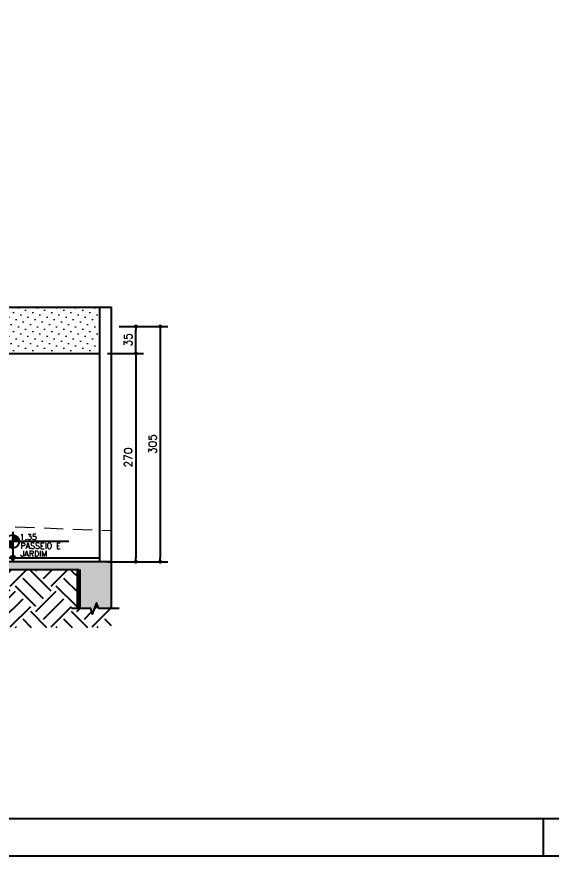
# Model space of a CAD drawing. Header units: inches. Extents: x 580771 to 672494, y 7715997 to 7829530.
# Drawn here: x 653229 to 653922, y 7720896 to 7721984 of the extents above; entities that cross this region are included whole.
import ezdxf

# ---------------------------------------------------------------- set-up
doc = ezdxf.new("R2010")
doc.units = ezdxf.units.IN
doc.header["$MEASUREMENT"] = 0
doc.header["$PDMODE"] = 2
doc.linetypes.add('DASHED2', pattern=[0.375, 0.25, -0.125])
for name, color, linetype, lineweight in [('ARQ-01', 1, 'Continuous', 13), ('ARQ-06', 6, 'Continuous', 60), ('MEIO_FIO', 7, 'Continuous', 0)]:
    doc.layers.add(name, color=color, linetype=linetype, lineweight=lineweight)
for name, color, linetype in [('Block1', 1, 'Continuous'), ('NIVEL', 2, 'Continuous'), ('P01', 1, 'Continuous'), ('P02', 2, 'Continuous'), ('P06', 6, 'Continuous'), ('parede', 6, 'Continuous')]:
    doc.layers.add(name, color=color, linetype=linetype)
doc.styles.add('R80E50', font='romans.shx', dxfattribs={"height": 10})
doc.styles.add('ROMANS', font='romans', dxfattribs={"height": 0.2})
doc.dimstyles.new('ARQ50', dxfattribs={"dimscale": 50, "dimtxt": 10, "dimasz": 0.1, "dimexe": 0.2, "dimexo": 0.2, "dimgap": 0.1, "dimtad": 1, "dimdec": 0, "dimzin": 12, "dimdsep": 46, "dimtxsty": 'R80E50', "dimblk1": 'DOT', "dimblk2": 'DOT', "dimsah": 1, "dimcen": 0.4, "dimclrd": 15, "dimclre": 15, "dimclrt": 3, "dimadec": 0, "dimazin": 0, "dimtfac": 1, "dimtdec": 0, "dimtmove": 2, "dimatfit": 3, "dimldrblk": 'DOT', "dimfxl": 0.2, "dimtolj": 1, "dimtzin": 12, "dimarcsym": 0})

# ---------------------------------------------------------------- blocks, each defined once
blk = doc.blocks.new('A0')
at = {"color": 0}
blk.add_lwpolyline([(2.5, 1), (2.5, 83.1), (117.9, 83.1), (117.9, 1)], close=True, dxfattribs=at)
at = {"layer": 'P02'}
blk.add_lwpolyline([(0, 0), (0, 84.1), (118.9, 84.1), (118.9, 0)], close=True, dxfattribs=at)
blk.add_lwpolyline([(63.4, 1), (63.4, 0)], dxfattribs=at)
blk = doc.blocks.new('*X32')
at = {"color": 0}
for p, q in [((-1683, 3892), (-1680, 3892)), ((-1683, 3891), (-1680, 3891)), ((-1683, 3890), (-1680, 3890)), ((-1683, 3889), (-1680, 3889)), ((-1683, 3882), (-1683, 3888)), ((-1683, 3888), (-1680, 3888)), ((-1682, 3882), (-1682, 3888)), ((-1681, 3882), (-1681, 3888)), ((-1680, 3888), (-1680, 3892.3)), ((-1680, 3882), (-1680, 3888)), ((-1680, 3888), (-1674, 3888)), ((-1680, 3887), (-1674, 3887)), ((-1679, 3888), (-1679, 3892)), ((-1678, 3888), (-1678, 3891.6)), ((-1677, 3888), (-1677, 3891.1)), ((-1676, 3888), (-1676, 3890.4)), ((-1675, 3888), (-1675, 3889.6)), ((-1674, 3888), (-1674, 3888.6)), ((-1674, 3882), (-1674, 3888)), ((-1674, 3888), (-1673.5, 3888)), ((-1673, 3882), (-1673, 3887.2)), ((-1695, 3880), (-1692, 3880)), ((-1694.9, 3879), (-1692, 3879)), ((-1694.7, 3878), (-1692, 3878)), ((-1694.5, 3877), (-1692, 3877)), ((-1694.1, 3876), (-1692, 3876)), ((-1694, 3875.8), (-1694, 3876)), ((-1693, 3874), (-1693, 3876)), ((-1692, 3876), (-1692, 3880.7)), ((-1692, 3872.7), (-1692, 3876)), ((-1692, 3876), (-1686, 3876)), ((-1692, 3875), (-1686, 3875)), ((-1692, 3874), (-1686, 3874)), ((-1692, 3873), (-1686, 3873)), ((-1691.3, 3872), (-1686, 3872)), ((-1691, 3876), (-1691, 3880.7)), ((-1690, 3876), (-1690, 3880.7)), ((-1689, 3876), (-1689, 3880.7)), ((-1688, 3876), (-1688, 3880.7)), ((-1687, 3876), (-1687, 3880.7)), ((-1686, 3876), (-1686, 3880.7)), ((-1686, 3880), (-1683, 3880)), ((-1686, 3879), (-1683, 3879)), ((-1686, 3878), (-1683, 3878)), ((-1686, 3877), (-1683, 3877)), ((-1686, 3870), (-1686, 3876)), ((-1686, 3876), (-1683, 3876)), ((-1685, 3870), (-1685, 3876)), ((-1684, 3870), (-1684, 3876)), ((-1683, 3882), (-1680, 3882)), ((-1683, 3881), (-1680, 3881)), ((-1680, 3886), (-1674, 3886)), ((-1680, 3885), (-1674, 3885)), ((-1680, 3884), (-1674, 3884)), ((-1680, 3883), (-1674, 3883)), ((-1680, 3880.7), (-1680, 3882)), ((-1680, 3882), (-1674, 3882)), ((-1679, 3880.7), (-1679, 3882)), ((-1678, 3880.7), (-1678, 3882)), ((-1677, 3880.7), (-1677, 3882)), ((-1676, 3880.7), (-1676, 3882)), ((-1675, 3880.7), (-1675, 3882)), ((-1674, 3880.7), (-1674, 3882)), ((-1674, 3882), (-1671.1, 3882)), ((-1674, 3881), (-1671.1, 3881)), ((-1672, 3882), (-1672, 3885.4)), ((-1690.1, 3871), (-1686, 3871)), ((-1688.5, 3870), (-1686, 3870)), ((-1688, 3869.8), (-1688, 3870)), ((-1687, 3869.4), (-1687, 3870)), ((-1686, 3869.1), (-1686, 3870)), ((-1686, 3870), (-1683, 3870)), ((-1685.8, 3869), (-1683, 3869))]:
    blk.add_line(p, q, dxfattribs=at)
blk = doc.blocks.new('nível corte')
at = {"layer": 'NIVEL', "color": 2, "linetype": 'Continuous'}
for p, q in [((172038.5, 10236.2), (172038.5, 10197.3)), ((172111.3, 10223.6), (172025.9, 10223.6)), ((172035.5, 10204.3), (172038.5, 10197.3)), ((172035.5, 10204.3), (172041.5, 10204.3)), ((172038.5, 10197.3), (172041.5, 10204.3))]:
    blk.add_line(p, q, dxfattribs=at)
blk.add_circle((172038.5, 10223.6), 8.4, dxfattribs=at)
blk.add_solid([(172035.5, 10204.3), (172038.5, 10197.3), (172041.5, 10204.3), (172038.5, 10197.3)], dxfattribs=at)
at = {"layer": 'NIVEL', "color": 1, "linetype": 'Continuous', "xscale": 0.7000000000116415, "yscale": 0.7000000000116415, "zscale": 0.7000000000116415}
blk.add_blockref('*X32', (173216.6, 7507.1), dxfattribs=at)
blk = doc.blocks.new('_DOT')
at = {"color": 0, "linetype": 'ByBlock'}
blk.add_line((-0.5, 0), (-1, 0), dxfattribs=at)
at = {"color": 0, "linetype": 'ByBlock', "const_width": 0.5}
blk.add_lwpolyline([(-0.25, 0, 1), (0.25, 0, 1)], format="xyb", close=True, dxfattribs=at)
blk = doc.blocks.new('*D621')
at = {"layer": 'Defpoints', "color": 0, "transparency": 16777216}
for p in [(653336.6, 7721547.9), (653336.6, 7721277.9), (653383.4, 7721277.9)]:
    blk.add_point(p, dxfattribs=at)
at = {"layer": 'NIVEL', "color": 15, "lineweight": -2, "transparency": 16777216}
for p, q in [((653346.6, 7721547.9), (653393.4, 7721547.9)), ((653383.4, 7721542.9), (653383.4, 7721282.9)), ((653346.6, 7721277.9), (653393.4, 7721277.9))]:
    blk.add_line(p, q, dxfattribs=at)
at = {"layer": 'NIVEL', "color": 15, "lineweight": -2, "transparency": 16777216, "xscale": 5, "yscale": 5, "zscale": 5}
for p, rotation in [((653383.4, 7721547.9), 90), ((653383.4, 7721277.9), 270)]:
    blk.add_blockref('_DOT', p, dxfattribs=dict(at, rotation=rotation))
at = {"layer": 'NIVEL', "color": 3, "transparency": 16777216, "insert": (653373.4, 7721412.9), "char_height": 10, "attachment_point": 5, "rotation": 90, "style": 'R80E50'}
blk.add_mtext('\\A1;270', dxfattribs=at)
blk = doc.blocks.new('*D622')
at = {"layer": 'Defpoints', "color": 0, "transparency": 16777216}
for p in [(653351.6, 7721582.9), (653383.4, 7721582.9), (653336.6, 7721547.9)]:
    blk.add_point(p, dxfattribs=at)
at = {"layer": 'NIVEL', "color": 15, "lineweight": -2, "transparency": 16777216}
for p, q in [((653361.6, 7721582.9), (653393.4, 7721582.9)), ((653383.4, 7721552.9), (653383.4, 7721577.9)), ((653346.6, 7721547.9), (653393.4, 7721547.9))]:
    blk.add_line(p, q, dxfattribs=at)
at = {"layer": 'NIVEL', "color": 15, "lineweight": -2, "transparency": 16777216, "xscale": 5, "yscale": 5, "zscale": 5}
for p, rotation in [((653383.4, 7721582.9), 90), ((653383.4, 7721547.9), 270)]:
    blk.add_blockref('_DOT', p, dxfattribs=dict(at, rotation=rotation))
at = {"layer": 'NIVEL', "color": 3, "transparency": 16777216, "insert": (653373.4, 7721565.4), "char_height": 10, "attachment_point": 5, "rotation": 90, "style": 'R80E50'}
blk.add_mtext('\\A1;35', dxfattribs=at)
blk = doc.blocks.new('*D623')
at = {"layer": 'Defpoints', "color": 0, "transparency": 16777216}
for p in [(653351.6, 7721582.9), (653351.6, 7721277.9), (653415, 7721277.9)]:
    blk.add_point(p, dxfattribs=at)
at = {"layer": 'NIVEL', "color": 15, "lineweight": -2, "transparency": 16777216}
for p, q in [((653361.6, 7721582.9), (653425, 7721582.9)), ((653415, 7721577.9), (653415, 7721282.9)), ((653361.6, 7721277.9), (653425, 7721277.9))]:
    blk.add_line(p, q, dxfattribs=at)
at = {"layer": 'NIVEL', "color": 15, "lineweight": -2, "transparency": 16777216, "xscale": 5, "yscale": 5, "zscale": 5}
for p, rotation in [((653415, 7721582.9), 90), ((653415, 7721277.9), 270)]:
    blk.add_blockref('_DOT', p, dxfattribs=dict(at, rotation=rotation))
at = {"layer": 'NIVEL', "color": 3, "transparency": 16777216, "insert": (653405, 7721430.4), "char_height": 10, "attachment_point": 5, "rotation": 90, "style": 'R80E50'}
blk.add_mtext('\\A1;305', dxfattribs=at)

msp = doc.modelspace()

# ---------------------------------------------------------------- hatches: boundary and pattern name
at = {"layer": 'ARQ-01'}
h = msp.add_hatch(dxfattribs=at)
h.set_pattern_fill('DOTS', color=256, scale=140, angle=45, style=0)
h.set_pattern_definition([(45, (-24488.375, -31677.252), (-3.093592168, 9.280776503), [0, -8.75])])
h.paths.add_polyline_path([(653336.602, 7721607.928), (653166.602, 7721607.928), (653166.602, 7721547.928), (653336.602, 7721547.928)])
h.paths.add_polyline_path([(653184.65, 7721552.333), (653184.65, 7721573.524), (653169.65, 7721573.524), (653169.65, 7721552.333)], flags=24)
h.paths.add_polyline_path([(653185.694, 7721593.047), (653185.694, 7721612.809), (653170.694, 7721612.809), (653170.694, 7721593.047)], flags=9)
at = {"layer": 'Block1'}
h = msp.add_hatch(dxfattribs=at)
h.set_pattern_fill('EARTH', color=256, scale=150, angle=45, style=0, double=1)
h.set_pattern_definition([(45, (-24488.375, -31702.252), (0, 53.03300859), [37.5, -37.5]), (45, (-24498.32, -31692.31), (0, 53.03300859), [37.5, -37.5]), (45, (-24508.262, -31682.365), (0, 53.03300859), [37.5, -37.5]), (135, (-24508.262, -31675.736), (-53.03300859, 4e-15), [37.5, -37.5]), (135, (-24498.32, -31665.79), (-53.03300859, 4e-15), [37.5, -37.5]), (135, (-24488.375, -31655.85), (-53.03300859, 4e-15), [37.5, -37.5])])
h.paths.add_polyline_path([(652451.602, 7721267.928), (652451.602, 7721282.928), (651978.85, 7721282.928), (651978.85, 7721232.134), (651962.779, 7721232.134), (651959.468, 7721239.409), (651954.072, 7721224.708), (651952.018, 7721232.134), (651936.602, 7721232.134), (651936.602, 7721192.126), (653351.602, 7721192.126), (653351.602, 7721217.134), (653335.531, 7721217.134), (653332.22, 7721224.409), (653326.824, 7721209.708), (653324.769, 7721217.134), (653309.354, 7721217.134), (653309.354, 7721267.928), (653193.85, 7721267.928), (653193.85, 7721217.134), (653177.779, 7721217.134), (653174.468, 7721224.409), (653169.072, 7721209.708), (653167.018, 7721217.134), (653151.602, 7721217.134), (653151.602, 7721267.928), (653151.602, 7721282.928), (652651.602, 7721282.928), (652651.602, 7721267.928), (652651.602, 7721217.134), (652635.531, 7721217.134), (652632.22, 7721224.409), (652626.824, 7721209.708), (652624.769, 7721217.134), (652609.354, 7721217.134), (652609.354, 7721267.928), (652493.85, 7721267.928), (652493.85, 7721217.134), (652477.779, 7721217.134), (652474.468, 7721224.409), (652469.072, 7721209.708), (652467.018, 7721217.134), (652451.602, 7721217.134)])
at = {"layer": 'P01'}
h = msp.add_hatch(dxfattribs=at)
h.set_pattern_fill('AR-CONC', color=256, scale=2)
h.set_pattern_definition([(50, (-24488.375, -31702.252), (14.345203652, -1.2550427), [1.5, -16.5]), (355, (-24488.375, -31702.252), (-2.775026672, 15.043842674), [1.2, -13.2]), (100.45144446, (-24487.18, -31702.357), (11.570176935, 13.78879982), [1.27480384, -14.02284224]), (46.1842, (-24488.375, -31698.252), (21.344826613, -3.310385616), [2.25, -24.75]), (96.6356355, (-24486.596, -31698.528), (18.693238913, 19.482372015), [1.91220684, -21.0342752]), (351.184164, (-24488.375, -31698.252), (18.6932389, 19.482372005), [1.8, -19.80000002]), (21, (-24486.375, -31699.252), (11.938141042, -8.052377813), [1.5, -16.5]), (326, (-24486.375, -31699.252), (4.866306638, 14.5030009), [1.2, -13.2]), (71.45144474, (-24485.38, -31699.923), (16.804447535, 6.450623056), [1.2748038, -14.02284224]), (37.5, (-24488.375, -31702.252), (0.2431971063, 6.6578770766), [0, -13.04, 0, -13.4, 0, -13.25]), (7.5, (-24488.375, -31702.252), (5.261390749, 7.8882342376), [0, -7.64, 0, -12.74, 0, -5.05]), (327.5, (-24492.835, -31702.252), (10.6764487234, -0.4510974347), [0, -5, 0, -15.6, 0, -20.7]), (317.5, (-24494.835, -31702.252), (11.663723387, 2.002099647), [0, -6.5, 0, -10.36, 0, -14.7])])
h.paths.add_polyline_path([(652651.602, 7721267.928), (652651.602, 7721282.928), (653151.602, 7721282.928), (653151.602, 7721267.928), (653151.602, 7721217.134), (653167.018, 7721217.134), (653169.072, 7721209.708), (653174.468, 7721224.409), (653177.779, 7721217.134), (653193.85, 7721217.134), (653193.85, 7721267.928), (653309.354, 7721267.928), (653309.354, 7721217.134), (653324.769, 7721217.134), (653326.824, 7721209.708), (653332.22, 7721224.409), (653335.531, 7721217.134), (653351.602, 7721217.134), (653351.602, 7721277.928), (653166.602, 7721277.928), (653166.602, 7721292.928), (652636.602, 7721292.928), (652636.602, 7721277.928), (652466.602, 7721277.928), (652466.602, 7721292.928), (651936.602, 7721292.928), (651936.602, 7721232.134), (651952.018, 7721232.134), (651954.072, 7721224.708), (651959.468, 7721239.409), (651962.779, 7721232.134), (651978.85, 7721232.134), (651978.85, 7721282.928), (652451.602, 7721282.928), (652451.602, 7721267.928), (652451.602, 7721217.134), (652467.018, 7721217.134), (652469.072, 7721209.708), (652474.468, 7721224.409), (652477.779, 7721217.134), (652493.85, 7721217.134), (652493.85, 7721267.928), (652609.354, 7721267.928), (652609.354, 7721217.134), (652624.769, 7721217.134), (652626.824, 7721209.708), (652632.22, 7721224.409), (652635.531, 7721217.134), (652651.602, 7721217.134)])

# ---------------------------------------------------------------- linework, layer by layer
at = {"layer": 'ARQ-06'}
msp.add_line((653309.354, 7721217.134), (653309.354, 7721267.928), dxfattribs=at)
at = {"layer": 'Block1'}
msp.add_lwpolyline([(653361.734, 7721217.134), (653335.531, 7721217.134), (653332.22, 7721224.409), (653326.824, 7721209.708), (653324.769, 7721217.134), (653299.97, 7721217.134)], dxfattribs=at)
at = {"layer": 'MEIO_FIO', "color": 2, "linetype": 'DASHED2', "ltscale": 100}
msp.add_lwpolyline([(651936.602, 7721372.116), (652702.232, 7721342.928), (653351.602, 7721318.242)], dxfattribs=at)
at = {"layer": 'NIVEL'}
for p, q in [((653166.602, 7721607.928), (653336.602, 7721607.928)), ((653166.602, 7721547.928), (653336.602, 7721547.928)), ((653166.602, 7721282.928), (653336.602, 7721282.928))]:
    msp.add_line(p, q, dxfattribs=at)
at = {"layer": 'parede'}
for p, q in [((653336.602, 7721277.928), (653336.602, 7721607.928)), ((653336.602, 7721607.928), (653351.602, 7721607.928)), ((653351.602, 7721217.134), (653351.602, 7721607.928)), ((653166.602, 7721277.928), (653351.602, 7721277.928)), ((653193.85, 7721267.928), (653309.354, 7721267.928))]:
    msp.add_line(p, q, dxfattribs=at)

# ---------------------------------------------------------------- block references
at = {"xscale": 48.51000000000931, "yscale": 48.51000000000931, "zscale": 48.51000000000931}
msp.add_blockref('A0', (650836.028, 7720896.05), dxfattribs=at)
at = {"layer": 'P06'}
msp.add_blockref('nível corte', (481185.226, 7711080.583), dxfattribs=at)

# ---------------------------------------------------------------- texts
at = {"layer": 'NIVEL', "style": 'ROMANS'}
for s, p in [('1,35', (653232.579, 7721306.136)), ('PASSEIO E', (653233.621, 7721294.689)), ('JARDIM', (653233.621, 7721284.419))]:
    msp.add_text(s, height=7.5, dxfattribs=at).set_placement(p)

# ---------------------------------------------------------------- dimensions: what is measured, and where the dimension line sits
at = {"layer": 'NIVEL', "color": 4}
for base, p1, p2, picture, middle in [((653383.415, 7721582.928), (653336.602, 7721547.928), (653351.602, 7721582.928), '*D622', (653373.415, 7721565.428)), ((653415.009, 7721277.928), (653351.602, 7721582.928), (653351.602, 7721277.928), '*D623', (653405.009, 7721430.428)), ((653383.415, 7721277.928), (653336.602, 7721547.928), (653336.602, 7721277.928), '*D621', (653373.415, 7721412.928))]:
    dim = msp.add_linear_dim(base=base, p1=p1, p2=p2, angle=90, dimstyle='ARQ50', dxfattribs=at)
    dim.commit()
    dim.dimension.update_dxf_attribs({"geometry": picture, "text_midpoint": middle})

doc.saveas('drawing.dxf')
